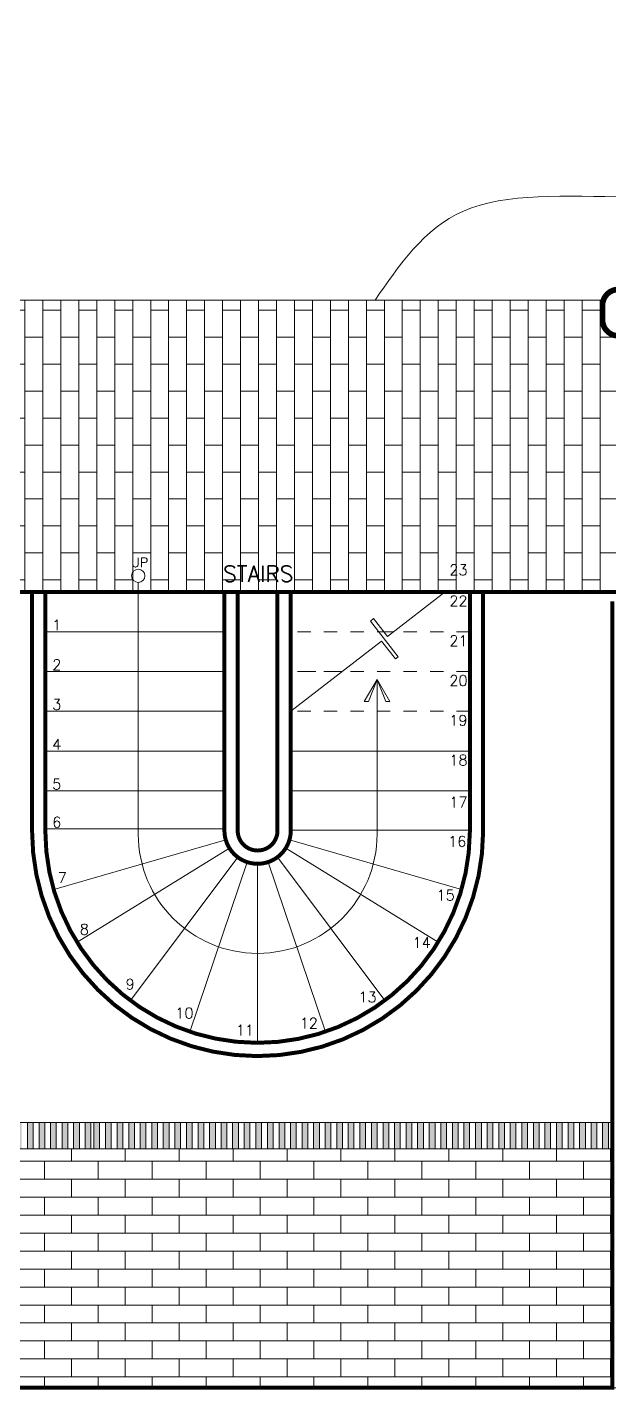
# Model space of a CAD drawing. Header units: metres. Extents: x 14 to 11050, y -346 to 476.
# Drawn here: x 130.96 to 135.34, y -215.45 to -205.17 of the extents above; entities that cross this region are included whole.
import ezdxf

# ---------------------------------------------------------------- set-up
doc = ezdxf.new("R2010")
doc.units = ezdxf.units.M
doc.linetypes.add('0', pattern=[0])
doc.linetypes.add('DASHED', pattern=[0.75, 0.5, -0.25])
doc.layers.get('0').update_dxf_attribs({"color": 250, "linetype": '0', "lineweight": 20})
for name, color, linetype, lineweight in [('A-DOOR', 35, 'Continuous', 5), ('A-WALL', 250, 'Continuous', 20), ('baños', 140, 'Continuous', 0), ('muros bajitos', 252, 'Continuous', 5), ('piso', 253, 'Continuous', 0), ('textos', 7, 'Continuous', 0)]:
    doc.layers.add(name, color=color, linetype=linetype, lineweight=lineweight)
doc.layers.add('hatch piso', color=253, linetype='Continuous', lineweight=0, transparency=0.7)
doc.layers.add('REVESTIMIENTO EXTERIOR', color=7, linetype='Continuous', lineweight=5, true_color=0xffdebd)
doc.styles.add('Roman', font='romans')
doc.styles.get("Standard").update_dxf_attribs({"font": 'arial.ttf', "height": 0.1875})

# ---------------------------------------------------------------- blocks, each defined once
blk = doc.blocks.new('PL BASE 1N NASAS 09')
at = {"layer": 'A-DOOR'}
h = blk.add_hatch(color=256, dxfattribs=at)
h.dxf.hatch_style = 1
h.paths.add_polyline_path([(-108.945, -53.25), (-108.902, -53.25), (-108.902, -53.45), (-108.945, -53.45)])
h.paths.add_polyline_path([(-109.033, -53.25), (-108.99, -53.25), (-108.99, -53.45), (-109.033, -53.45)])
h.paths.add_polyline_path([(-109.12, -53.25), (-109.077, -53.25), (-109.077, -53.45), (-109.12, -53.45)])
h.paths.add_polyline_path([(-109.207, -53.25), (-109.164, -53.25), (-109.164, -53.45), (-109.207, -53.45)])
h.paths.add_polyline_path([(-109.295, -53.25), (-109.251, -53.25), (-109.251, -53.45), (-109.295, -53.45)])
h.paths.add_polyline_path([(-109.381, -53.25), (-109.338, -53.25), (-109.338, -53.45), (-109.381, -53.45)])
h.paths.add_polyline_path([(-109.469, -53.25), (-109.425, -53.25), (-109.425, -53.45), (-109.469, -53.45)])
h.paths.add_polyline_path([(-109.555, -53.25), (-109.512, -53.25), (-109.512, -53.45), (-109.555, -53.45)])
h.paths.add_polyline_path([(-109.643, -53.25), (-109.599, -53.25), (-109.599, -53.45), (-109.643, -53.45)])
h.paths.add_polyline_path([(-109.73, -53.25), (-109.687, -53.25), (-109.687, -53.45), (-109.73, -53.45)])
h.paths.add_polyline_path([(-109.818, -53.25), (-109.774, -53.25), (-109.774, -53.45), (-109.818, -53.45)])
h.paths.add_polyline_path([(-109.904, -53.25), (-109.861, -53.25), (-109.861, -53.45), (-109.904, -53.45)])
h.paths.add_polyline_path([(-109.992, -53.25), (-109.948, -53.25), (-109.948, -53.45), (-109.992, -53.45)])
h.paths.add_polyline_path([(-110.078, -53.25), (-110.035, -53.25), (-110.035, -53.45), (-110.078, -53.45)])
h.paths.add_polyline_path([(-110.166, -53.25), (-110.123, -53.25), (-110.123, -53.45), (-110.166, -53.45)])
h.paths.add_polyline_path([(-110.252, -53.25), (-110.209, -53.25), (-110.209, -53.45), (-110.252, -53.45)])
h.paths.add_polyline_path([(-110.34, -53.25), (-110.297, -53.25), (-110.297, -53.45), (-110.34, -53.45)])
h.paths.add_polyline_path([(-110.406, -53.25), (-110.363, -53.25), (-110.363, -53.45), (-110.406, -53.45)])
h.paths.add_polyline_path([(-110.493, -53.25), (-110.45, -53.25), (-110.45, -53.45), (-110.493, -53.45)])
h.paths.add_polyline_path([(-110.58, -53.25), (-110.537, -53.25), (-110.537, -53.45), (-110.58, -53.45)])
h.paths.add_polyline_path([(-110.667, -53.25), (-110.624, -53.25), (-110.624, -53.45), (-110.667, -53.45)])
h.paths.add_polyline_path([(-110.754, -53.25), (-110.711, -53.25), (-110.711, -53.45), (-110.754, -53.45)])
h.paths.add_polyline_path([(-110.841, -53.25), (-110.798, -53.25), (-110.798, -53.45), (-110.841, -53.45)])
h.paths.add_polyline_path([(-110.928, -53.25), (-110.885, -53.25), (-110.885, -53.45), (-110.928, -53.45)])
h.paths.add_polyline_path([(-111.015, -53.25), (-110.972, -53.25), (-110.972, -53.45), (-111.015, -53.45)])
h.paths.add_polyline_path([(-111.103, -53.25), (-111.06, -53.25), (-111.06, -53.45), (-111.103, -53.45)])
h.paths.add_polyline_path([(-111.191, -53.25), (-111.147, -53.25), (-111.147, -53.45), (-111.191, -53.45)])
h.paths.add_polyline_path([(-111.277, -53.25), (-111.234, -53.25), (-111.234, -53.45), (-111.277, -53.45)])
h.paths.add_polyline_path([(-111.365, -53.25), (-111.321, -53.25), (-111.321, -53.45), (-111.365, -53.45)])
h.paths.add_polyline_path([(-111.451, -53.25), (-111.408, -53.25), (-111.408, -53.45), (-111.451, -53.45)])
h.paths.add_polyline_path([(-111.539, -53.25), (-111.495, -53.25), (-111.495, -53.45), (-111.539, -53.45)])
h.paths.add_polyline_path([(-111.625, -53.25), (-111.582, -53.25), (-111.582, -53.45), (-111.625, -53.45)])
h.paths.add_polyline_path([(-111.713, -53.25), (-111.669, -53.25), (-111.669, -53.45), (-111.713, -53.45)])
h.paths.add_polyline_path([(-111.799, -53.25), (-111.756, -53.25), (-111.756, -53.45), (-111.799, -53.45)], flags=0)
h.paths.add_polyline_path([(-106.506, -53.25), (-106.462, -53.25), (-106.462, -53.45), (-106.506, -53.45)])
h.paths.add_polyline_path([(-106.592, -53.25), (-106.549, -53.25), (-106.549, -53.45), (-106.592, -53.45)])
h.paths.add_polyline_path([(-106.68, -53.25), (-106.636, -53.25), (-106.636, -53.45), (-106.68, -53.45)])
h.paths.add_polyline_path([(-106.766, -53.25), (-106.723, -53.25), (-106.723, -53.45), (-106.766, -53.45)])
h.paths.add_polyline_path([(-106.854, -53.25), (-106.81, -53.25), (-106.81, -53.45), (-106.854, -53.45)])
h.paths.add_polyline_path([(-107.028, -53.25), (-106.984, -53.25), (-106.984, -53.45), (-107.028, -53.45)])
h.paths.add_polyline_path([(-106.941, -53.25), (-106.898, -53.25), (-106.898, -53.45), (-106.941, -53.45)])
h.paths.add_polyline_path([(-107.115, -53.25), (-107.072, -53.25), (-107.072, -53.45), (-107.115, -53.45)])
h.paths.add_polyline_path([(-107.203, -53.25), (-107.16, -53.25), (-107.16, -53.45), (-107.203, -53.45)])
h.paths.add_polyline_path([(-107.289, -53.25), (-107.246, -53.25), (-107.246, -53.45), (-107.289, -53.45)])
h.paths.add_polyline_path([(-107.377, -53.25), (-107.334, -53.25), (-107.334, -53.45), (-107.377, -53.45)])
h.paths.add_polyline_path([(-107.463, -53.25), (-107.42, -53.25), (-107.42, -53.45), (-107.463, -53.45)])
h.paths.add_polyline_path([(-107.551, -53.25), (-107.508, -53.25), (-107.508, -53.45), (-107.551, -53.45)])
h.paths.add_polyline_path([(-107.638, -53.25), (-107.595, -53.25), (-107.595, -53.45), (-107.638, -53.45)])
h.paths.add_polyline_path([(-107.726, -53.25), (-107.683, -53.25), (-107.683, -53.45), (-107.726, -53.45)])
h.paths.add_polyline_path([(-107.813, -53.25), (-107.769, -53.25), (-107.769, -53.45), (-107.813, -53.45)])
h.paths.add_polyline_path([(-107.9, -53.25), (-107.857, -53.25), (-107.857, -53.45), (-107.9, -53.45)])
h.paths.add_polyline_path([(-107.987, -53.25), (-107.943, -53.25), (-107.943, -53.45), (-107.987, -53.45)])
h.paths.add_polyline_path([(-108.074, -53.25), (-108.031, -53.25), (-108.031, -53.45), (-108.074, -53.45)])
h.paths.add_polyline_path([(-108.161, -53.25), (-108.117, -53.25), (-108.117, -53.45), (-108.161, -53.45)])
h.paths.add_polyline_path([(-108.248, -53.25), (-108.205, -53.25), (-108.205, -53.45), (-108.248, -53.45)])
h.paths.add_polyline_path([(-108.336, -53.25), (-108.292, -53.25), (-108.292, -53.45), (-108.336, -53.45)])
h.paths.add_polyline_path([(-108.423, -53.25), (-108.38, -53.25), (-108.38, -53.45), (-108.423, -53.45)])
h.paths.add_polyline_path([(-108.51, -53.25), (-108.466, -53.25), (-108.466, -53.45), (-108.51, -53.45)])
h.paths.add_polyline_path([(-108.597, -53.25), (-108.554, -53.25), (-108.554, -53.45), (-108.597, -53.45)])
h.paths.add_polyline_path([(-108.684, -53.25), (-108.641, -53.25), (-108.641, -53.45), (-108.684, -53.45)])
h.paths.add_polyline_path([(-108.771, -53.25), (-108.728, -53.25), (-108.728, -53.45), (-108.771, -53.45)])
h.paths.add_polyline_path([(-108.858, -53.25), (-108.815, -53.25), (-108.815, -53.45), (-108.858, -53.45)])
edge = h.paths.add_edge_path()
edge.add_line((-111.756, -53.25), (-111.756, -53.45))
edge.add_line((-111.757, -53.45), (-111.799, -53.45))
edge.add_line((-111.799, -53.45), (-111.799, -53.25))
edge.add_line((-111.799, -53.25), (-111.757, -53.25))
for p, q in [((-111.781, -53.25), (-106.431, -53.25)), ((-111.781, -53.45), (-106.431, -53.45))]:
    blk.add_line(p, q, dxfattribs=at)
for points in [[(-110.841, -53.25), (-110.798, -53.25), (-110.798, -53.45), (-110.841, -53.45)], [(-110.754, -53.25), (-110.711, -53.25), (-110.711, -53.45), (-110.754, -53.45)], [(-110.667, -53.25), (-110.624, -53.25), (-110.624, -53.45), (-110.667, -53.45)], [(-110.58, -53.25), (-110.537, -53.25), (-110.537, -53.45), (-110.58, -53.45)], [(-110.493, -53.25), (-110.45, -53.25), (-110.45, -53.45), (-110.493, -53.45)], [(-110.406, -53.25), (-110.363, -53.25), (-110.363, -53.45), (-110.406, -53.45)], [(-110.34, -53.25), (-110.297, -53.25), (-110.297, -53.45), (-110.34, -53.45)], [(-110.252, -53.25), (-110.209, -53.25), (-110.209, -53.45), (-110.252, -53.45)], [(-110.166, -53.25), (-110.123, -53.25), (-110.123, -53.45), (-110.166, -53.45)], [(-110.078, -53.25), (-110.035, -53.25), (-110.035, -53.45), (-110.078, -53.45)], [(-109.992, -53.25), (-109.949, -53.25), (-109.949, -53.45), (-109.992, -53.45)], [(-109.904, -53.25), (-109.861, -53.25), (-109.861, -53.45), (-109.904, -53.45)], [(-109.818, -53.25), (-109.774, -53.25), (-109.774, -53.45), (-109.818, -53.45)], [(-109.73, -53.25), (-109.687, -53.25), (-109.687, -53.45), (-109.73, -53.45)], [(-109.643, -53.25), (-109.599, -53.25), (-109.599, -53.45), (-109.643, -53.45)], [(-109.555, -53.25), (-109.512, -53.25), (-109.512, -53.45), (-109.555, -53.45)], [(-109.469, -53.25), (-109.425, -53.25), (-109.425, -53.45), (-109.469, -53.45)], [(-109.381, -53.25), (-109.338, -53.25), (-109.338, -53.45), (-109.381, -53.45)], [(-109.295, -53.25), (-109.251, -53.25), (-109.251, -53.45), (-109.295, -53.45)], [(-109.207, -53.25), (-109.164, -53.25), (-109.164, -53.45), (-109.207, -53.45)], [(-109.12, -53.25), (-109.077, -53.25), (-109.077, -53.45), (-109.12, -53.45)], [(-109.033, -53.25), (-108.99, -53.25), (-108.99, -53.45), (-109.033, -53.45)], [(-108.945, -53.25), (-108.902, -53.25), (-108.902, -53.45), (-108.945, -53.45)], [(-108.858, -53.25), (-108.815, -53.25), (-108.815, -53.45), (-108.858, -53.45)], [(-108.771, -53.25), (-108.728, -53.25), (-108.728, -53.45), (-108.771, -53.45)], [(-108.684, -53.25), (-108.641, -53.25), (-108.641, -53.45), (-108.684, -53.45)], [(-108.597, -53.25), (-108.554, -53.25), (-108.554, -53.45), (-108.597, -53.45)], [(-108.51, -53.25), (-108.467, -53.25), (-108.467, -53.45), (-108.51, -53.45)], [(-108.423, -53.25), (-108.38, -53.25), (-108.38, -53.45), (-108.423, -53.45)], [(-108.336, -53.25), (-108.292, -53.25), (-108.292, -53.45), (-108.336, -53.45)], [(-108.248, -53.25), (-108.205, -53.25), (-108.205, -53.45), (-108.248, -53.45)], [(-108.161, -53.25), (-108.117, -53.25), (-108.117, -53.45), (-108.161, -53.45)], [(-108.074, -53.25), (-108.031, -53.25), (-108.031, -53.45), (-108.074, -53.45)], [(-107.987, -53.25), (-107.943, -53.25), (-107.943, -53.45), (-107.987, -53.45)], [(-107.9, -53.25), (-107.857, -53.25), (-107.857, -53.45), (-107.9, -53.45)], [(-107.813, -53.25), (-107.769, -53.25), (-107.769, -53.45), (-107.813, -53.45)], [(-107.726, -53.25), (-107.683, -53.25), (-107.683, -53.45), (-107.726, -53.45)], [(-107.638, -53.25), (-107.595, -53.25), (-107.595, -53.45), (-107.638, -53.45)], [(-107.551, -53.25), (-107.508, -53.25), (-107.508, -53.45), (-107.551, -53.45)], [(-107.463, -53.25), (-107.42, -53.25), (-107.42, -53.45), (-107.463, -53.45)], [(-107.377, -53.25), (-107.334, -53.25), (-107.334, -53.45), (-107.377, -53.45)], [(-107.289, -53.25), (-107.246, -53.25), (-107.246, -53.45), (-107.289, -53.45)], [(-107.203, -53.25), (-107.16, -53.25), (-107.16, -53.45), (-107.203, -53.45)], [(-107.115, -53.25), (-107.072, -53.25), (-107.072, -53.45), (-107.115, -53.45)], [(-107.028, -53.25), (-106.985, -53.25), (-106.985, -53.45), (-107.028, -53.45)], [(-106.941, -53.25), (-106.898, -53.25), (-106.898, -53.45), (-106.941, -53.45)], [(-106.854, -53.25), (-106.81, -53.25), (-106.81, -53.45), (-106.854, -53.45)], [(-106.766, -53.25), (-106.723, -53.25), (-106.723, -53.45), (-106.766, -53.45)], [(-106.68, -53.25), (-106.636, -53.25), (-106.636, -53.45), (-106.68, -53.45)], [(-106.592, -53.25), (-106.549, -53.25), (-106.549, -53.45), (-106.592, -53.45)], [(-106.506, -53.25), (-106.462, -53.25), (-106.462, -53.45), (-106.506, -53.45)]]:
    blk.add_lwpolyline(points, close=True, dxfattribs=at)
at = {"layer": 'A-WALL'}
blk.add_lwpolyline([(-106.386, -47.319), (-106.276, -47.319, 0.414214), (-106.156, -47.199), (-106.156, -47.089, 0.414214), (-106.276, -46.969), (-106.386, -46.969, 0.414214), (-106.506, -47.089), (-106.506, -47.199, 0.414214)], format="xyb", close=True, dxfattribs=at)
at = {"layer": 'muros bajitos'}
for p, q in [((-110.806, -49.25), (-110.806, -51.05)), ((-110.706, -49.25), (-110.706, -51.05)), ((-109.356, -49.25), (-109.356, -51.05)), ((-109.256, -49.25), (-109.256, -51.05)), ((-108.956, -49.25), (-108.956, -51.05)), ((-108.856, -49.25), (-108.856, -51.05)), ((-107.506, -49.25), (-107.506, -51.05)), ((-107.406, -49.25), (-107.406, -51.05))]:
    blk.add_line(p, q, dxfattribs=at)
for radius, end in [(1.7, 0.001), (1.6, 0.001), (0.25, 0), (0.15, 0)]:
    blk.add_arc((-109.106, -51.05), radius, 180, end, dxfattribs=at)
at = {"layer": 'piso'}
for p, q in [((-111.768, -47.05), (-106.499, -47.05)), ((-106.361, -49.25), (-111.781, -49.25)), ((-108.128, -49.586), (-107.693, -49.25)), ((-108.256, -49.469), (-108.233, -49.451)), ((-108.256, -49.469), (-108.047, -49.739)), ((-108.128, -49.586), (-108.233, -49.451)), ((-110.706, -49.55), (-109.356, -49.55)), ((-108.156, -49.55), (-108.193, -49.55)), ((-108.856, -50.15), (-108.172, -49.62)), ((-108.068, -49.755), (-108.172, -49.62)), ((-108.047, -49.739), (-108.068, -49.755)), ((-110.706, -49.85), (-109.356, -49.85)), ((-110.706, -50.15), (-109.356, -50.15)), ((-110.706, -50.45), (-109.356, -50.45)), ((-110.706, -50.45), (-109.356, -50.45)), ((-107.506, -50.45), (-108.856, -50.45)), ((-108.856, -50.45), (-107.506, -50.45)), ((-110.706, -50.75), (-109.356, -50.75)), ((-107.506, -50.75), (-108.856, -50.75)), ((-110.706, -51.035), (-109.356, -51.035)), ((-107.506, -51.045), (-108.856, -51.045)), ((-109.346, -51.119), (-110.643, -51.494)), ((-108.866, -51.119), (-107.569, -51.494)), ((-109.319, -51.181), (-110.467, -51.891)), ((-109.256, -51.25), (-110.065, -52.33)), ((-108.956, -51.25), (-108.147, -52.33)), ((-108.893, -51.181), (-107.745, -51.891)), ((-109.186, -51.287), (-109.617, -52.566)), ((-109.186, -51.287), (-109.617, -52.566)), ((-109.106, -51.3), (-109.106, -52.65)), ((-109.106, -51.3), (-109.106, -52.65)), ((-109.026, -51.287), (-108.595, -52.566)), ((-109.026, -51.287), (-108.595, -52.566)), ((-114.471, -55.25), (-106.391, -55.25))]:
    blk.add_line(p, q, dxfattribs=at)
at = {"layer": 'piso', "linetype": 'DASHED', "ltscale": 0.1}
for p, q in [((-109.356, -49.56), (-109.356, -49.25)), ((-108.856, -49.55), (-108.856, -49.25)), ((-107.406, -49.25), (-108.856, -49.25)), ((-107.506, -49.55), (-108.856, -49.55)), ((-108.081, -49.55), (-108.156, -49.55)), ((-107.506, -49.85), (-108.856, -49.85)), ((-108.468, -49.85), (-108.856, -49.85)), ((-107.506, -50.15), (-108.856, -50.15))]:
    blk.add_line(p, q, dxfattribs=at)
at = {"layer": 'textos'}
for p, q in [((-110.006, -49.178), (-110.006, -51.075)), ((-108.302, -50.077), (-108.206, -49.911)), ((-108.271, -50.077), (-108.206, -49.911)), ((-108.206, -51.075), (-108.206, -49.911)), ((-108.206, -49.911), (-108.11, -50.077)), ((-108.141, -50.077), (-108.206, -49.911)), ((-108.271, -50.077), (-108.302, -50.077)), ((-108.11, -50.077), (-108.141, -50.077)), ((-109.106, -51.975), (-109.106, -51.975))]:
    blk.add_line(p, q, dxfattribs=at)
blk.add_circle((-110.006, -49.128), 0.05, dxfattribs=at)
for start, end in [(180, 270), (270, 0)]:
    blk.add_arc((-109.106, -51.075), 0.9, start, end, dxfattribs=at)
at = {"layer": 'baños', "linetype": 'Continuous'}
for tag in ['MODELNUMBER', 'TRADENAME', 'PRODUCT', 'MATERIAL']:
    blk.add_attdef(tag, (-121.656, -54.827), '', height=0.0000254, rotation=359.9999, dxfattribs=at)
at = {"layer": 'textos', "insert": (-110.06, -48.992), "char_height": 0.07, "attachment_point": 1, "style": 'Roman'}
blk.add_mtext_dynamic_manual_height_columns('UP', width=109.13071, gutter_width=50, heights=[0], dxfattribs=at)
at = {"layer": 'textos'}
for s, insert, char_height, width, attachment_point in [('\\pxqc;{\\Fromans|c0;\\H0.8x;STAIRS}', (-110.804, -49.173), 0.15, 3.40488, 7), ('\\pxqc;{\\Fromans|c0;23}', (-109.286, -49.124), 0.08, 3.38637, 7), ('\\pxqc;{\\Fromans|c0;22}', (-109.286, -49.358), 0.08, 3.38637, 7), ('\\pxqc;{\\Fromans|c0;1}', (-108.927, -49.539), 0.08, 3.38637, 9), ('\\pxqc;{\\Fromans|c0;21}', (-109.286, -49.658), 0.08, 3.38637, 7), ('\\pxqc;{\\Fromans|c0;2}', (-108.927, -49.839), 0.08, 3.38637, 9), ('\\pxqc;{\\Fromans|c0;20}', (-109.286, -49.958), 0.08, 3.38637, 7), ('\\pxqc;{\\Fromans|c0;3}', (-108.927, -50.139), 0.08, 3.38637, 9), ('\\pxqc;{\\Fromans|c0;19}', (-109.286, -50.258), 0.08, 3.38637, 7), ('\\pxqc;{\\Fromans|c0;4}', (-108.927, -50.439), 0.08, 3.38637, 9), ('\\pxqc;{\\Fromans|c0;18}', (-109.286, -50.558), 0.08, 3.38637, 7), ('\\pxqc;{\\Fromans|c0;5}', (-108.927, -50.739), 0.08, 3.38637, 9), ('\\pxqc;{\\Fromans|c0;17}', (-109.286, -50.875), 0.08, 3.38637, 7), ('\\pxqc;{\\Fromans|c0;6}', (-108.927, -51.026), 0.08, 3.38637, 9), ('\\pxqc;{\\Fromans|c0;16}', (-109.295, -51.171), 0.08, 3.38637, 7), ('\\pxqc;{\\Fromans|c0;7}', (-108.886, -51.444), 0.08, 3.38637, 9), ('\\pxqc;{\\Fromans|c0;15}', (-109.382, -51.576), 0.08, 3.38637, 7), ('\\pxqc;{\\Fromans|c0;8}', (-108.719, -51.834), 0.08, 3.38637, 9), ('\\pxqc;{\\Fromans|c0;14}', (-106.176, -51.934), 0.08, 3.38637, 9), ('\\pxqc;{\\Fromans|c0;9}', (-108.374, -52.247), 0.08, 3.38637, 9), ('\\pxqc;{\\Fromans|c0;13}', (-106.585, -52.344), 0.08, 3.38637, 9), ('\\pxqc;{\\Fromans|c0;10}', (-107.965, -52.465), 0.08, 3.38637, 9), ('\\pxqc;{\\Fromans|c0;12}', (-107.027, -52.541), 0.08, 3.38637, 9), ('\\pxqc;{\\Fromans|c0;11}', (-107.509, -52.594), 0.08, 3.38637, 9)]:
    blk.add_mtext(s, dxfattribs=dict(at, insert=insert, char_height=char_height, width=width, attachment_point=attachment_point))
blk = doc.blocks.new('PL MUEBLES 1N NASAS 09')
at = {"layer": 'hatch piso'}
h = blk.add_hatch(dxfattribs=at)
h.set_pattern_fill('AR-BRSTD', color=256, scale=0.002, angle=-90)
h.set_pattern_definition([(270, (-8.74588, 232.01007), (0.1354836, -2e-17), []), (0, (-8.74588, 232.01007), (0.1354836, 0.2032), [0.1354836, -0.1354836])])
edge = h.paths.add_edge_path()
edge.add_line((62.33, 47.204), (63.19, 47.204))
edge.add_arc((63.19, 47.244), 0.04, 270, 360)
edge.add_line((63.23, 47.244), (63.23, 48.414))
edge.add_arc((63.189, 48.413), 0.0415, 0.8553, 101.8251)
edge.add_line((63.18, 48.454), (54.58, 48.454))
edge.add_line((54.58, 48.454), (54.58, 46.954))
edge.add_line((54.58, 46.954), (55.777, 46.954))
edge.add_arc((55.875, 47.024), 0.12, 180, 215.6853, ccw=False)
edge.add_line((55.755, 47.024), (55.755, 47.134))
edge.add_arc((55.875, 47.134), 0.12, 89.7148, 179.9994, ccw=False)
edge.add_line((55.875, 47.254), (55.987, 47.254))
edge.add_arc((55.985, 47.134), 0.12, 0, 89.2136, ccw=False)
edge.add_line((56.105, 47.134), (56.105, 47.024))
edge.add_arc((55.985, 47.024), 0.12, -35.6853, 0, ccw=False)
edge.add_line((56.082, 46.954), (58.977, 46.954))
edge.add_arc((59.075, 47.024), 0.12, 180, 215.6853, ccw=False)
edge.add_line((58.955, 47.024), (58.955, 47.134))
edge.add_arc((59.075, 47.134), 0.12, 90, 180, ccw=False)
edge.add_line((59.075, 47.254), (59.185, 47.254))
edge.add_arc((59.186, 47.134), 0.119, 3.2354, 90.3875, ccw=False)
edge.add_line((59.305, 47.141), (59.305, 47.024))
edge.add_arc((59.185, 47.024), 0.12, 270.357, 360, ccw=False)
edge.add_line((59.186, 46.904), (59.075, 46.904))
edge.add_arc((59.075, 47.024), 0.12, 248.2844, 270, ccw=False)
edge.add_line((59.03, 46.912), (59.03, 45.035))
edge.add_arc((59.075, 44.924), 0.12, 90, 112.0243, ccw=False)
edge.add_line((59.075, 45.044), (59.185, 45.044))
edge.add_arc((59.186, 44.924), 0.12, -0.017, 90.017, ccw=False)
edge.add_line((59.305, 44.924), (59.305, 44.808))
edge.add_arc((59.185, 44.814), 0.12, 270.0384, 357.2745, ccw=False)
edge.add_line((59.185, 44.694), (59.075, 44.694))
edge.add_arc((59.075, 44.814), 0.12, 247.9757, 270, ccw=False)
edge.add_line((59.03, 44.703), (59.03, 41.235))
edge.add_arc((59.075, 41.124), 0.12, 90, 112.0243, ccw=False)
edge.add_line((59.075, 41.244), (59.185, 41.244))
edge.add_arc((59.185, 41.124), 0.12, 0, 90, ccw=False)
edge.add_line((59.305, 41.124), (59.305, 41.014))
edge.add_arc((59.185, 41.014), 0.12, 270, 360, ccw=False)
edge.add_line((59.185, 40.894), (59.075, 40.894))
edge.add_arc((59.075, 41.014), 0.12, 180, 270, ccw=False)
edge.add_line((58.955, 41.014), (58.955, 41.124))
edge.add_arc((59.075, 41.124), 0.12, 165.6898, 180, ccw=False)
edge.add_line((58.959, 41.154), (56.099, 41.154))
edge.add_arc((55.982, 41.113), 0.124, -2.1503, 19.0559, ccw=False)
edge.add_line((56.105, 41.109), (56.105, 41.004))
edge.add_arc((55.985, 41.004), 0.12, 270, 360, ccw=False)
edge.add_line((55.985, 40.884), (55.875, 40.884))
edge.add_arc((55.875, 41.004), 0.12, 180, 270, ccw=False)
edge.add_line((55.755, 41.004), (55.755, 41.114))
edge.add_arc((55.875, 41.114), 0.12, 160.7818, 180, ccw=False)
edge.add_line((55.762, 41.154), (50.494, 41.154))
edge.add_arc((50.383, 41.109), 0.12, 0, 22.0243, ccw=False)
edge.add_line((50.503, 41.109), (50.503, 40.999))
edge.add_arc((50.383, 40.999), 0.12, 270, 360, ccw=False)
edge.add_line((50.383, 40.879), (50.273, 40.879))
edge.add_arc((50.273, 40.999), 0.12, 180, 270, ccw=False)
edge.add_line((50.153, 40.999), (50.153, 41.109))
edge.add_arc((50.273, 41.109), 0.12, 157.9757, 180, ccw=False)
edge.add_line((50.161, 41.154), (46.43, 41.154))
edge.add_line((46.43, 41.154), (46.43, 40.954))
edge.add_line((46.43, 40.954), (44.33, 40.954))
edge.add_line((44.33, 40.954), (44.33, 39.394))
edge.add_arc((44.37, 39.394), 0.04, 180, 270)
edge.add_line((44.37, 39.354), (47.83, 39.354))
edge.add_line((47.83, 39.354), (47.83, 38.954))
edge.add_line((47.83, 38.954), (62.33, 38.954))
edge.add_line((62.33, 38.954), (62.33, 47.204))
h = blk.add_hatch(dxfattribs=at)
h.set_pattern_fill('AR-BRSTD', color=256, scale=0.002)
h.set_pattern_definition([(0, (-12.57728, 39.359), (0, 0.1354836), []), (90, (-12.57728, 39.359), (-0.2032, 0.1354836), [0.1354836, -0.1354836])])
h.paths.add_polyline_path([(47.83, 32.954), (47.83, 34.554), (50.48, 34.554), (50.48, 34.754), (55.83, 34.754), (55.829, 32.954)])
at = {"layer": 'baños'}
blk.add_blockref('PL BASE 1N NASAS 09', (162.262, 88.203), dxfattribs=at)

msp = doc.modelspace()

# ---------------------------------------------------------------- linework, layer by layer
msp.add_open_spline([(138.5671, -206.8336), (137.9791, -206.8809), (136.9712, -206.4244), (135.4588, -206.4776), (134.1492, -206.3915), (133.7559, -206.97), (133.5789, -207.2312)], degree=3, knots=[0, 0, 0, 0, 1, 2, 3, 3.9288966, 3.9288966, 3.9288966, 3.9288966])
at = {"layer": 'REVESTIMIENTO EXTERIOR'}
for points, const_width in [([(125.9271, -207.4312), (125.8971, -207.4312), (123.9071, -207.4312, 0.4142136), (123.8671, -207.4712), (123.8671, -208.9912, 0.4142136), (123.9071, -209.0312), (127.2971, -209.0312, -0.4142136), (127.3671, -209.1012), (127.3671, -209.4312), (129.8971, -209.4312), (141.7971, -209.4312, 0.4142136), (141.8671, -209.3612), (141.8669, -201.2159, -0.4280308), (141.9003, -201.181), (142.7271, -201.1812, 0.4142136), (142.7671, -201.1412), (142.7671, -199.9712, 0.4142136), (142.7271, -199.9312), (141.6471, -199.9312), (135.9166, -199.9312), (135.9171, -199.3312), (134.1171, -199.3312)], 0.03), ([(135.4121, -207.5007, -0.4142136), (135.2921, -207.3807), (135.2921, -207.2691, -0.4102314), (135.4121, -207.1507), (135.5221, -207.1507, -0.4142136), (135.6421, -207.2707), (135.6439, -207.3807, -0.4047714), (135.5221, -207.5007), (135.4121, -207.5007)], 0.0425), ([(130.9921, -209.4312), (130.9921, -211.2312, 0.9968144), (134.3921, -211.242), (134.3921, -209.4312)], 0.03), ([(131.0921, -209.4312), (131.0921, -211.2312, 0.9967165), (134.2921, -211.2417), (134.2921, -209.4312)], 0.03), ([(132.4421, -209.4312), (132.4421, -211.2312, 0.991714), (132.9421, -211.2353), (132.9421, -209.4312)], 0.03), ([(132.5421, -209.4312), (132.5421, -211.2312, 0.9893155), (132.8421, -211.2344), (132.8421, -209.4312)], 0.03)]:
    msp.add_lwpolyline(points, format="xyb", dxfattribs=dict(at, const_width=const_width))
at = {"layer": 'REVESTIMIENTO EXTERIOR', "const_width": 0.03}
for points in [[(131.0921, -209.4312), (132.4421, -209.4312)], [(132.9421, -209.4312), (134.2921, -209.4312)], [(135.3671, -209.5012), (135.3671, -215.4304), (127.3673, -215.4319)]]:
    msp.add_lwpolyline(points, dxfattribs=at)
at = {"layer": 'REVESTIMIENTO EXTERIOR'}
msp.add_open_spline([(138.5671, -206.8336), (137.9791, -206.8809), (136.9712, -206.4244), (135.4588, -206.4776), (134.1492, -206.3915), (133.7559, -206.97), (133.5789, -207.2312)], degree=3, knots=[0, 0, 0, 0, 1, 2, 3, 3.9288966, 3.9288966, 3.9288966, 3.9288966], dxfattribs=at)

# ---------------------------------------------------------------- block references
msp.add_blockref('PL MUEBLES 1N NASAS 09', (79.5366, -248.3847))

doc.saveas('drawing.dxf')
